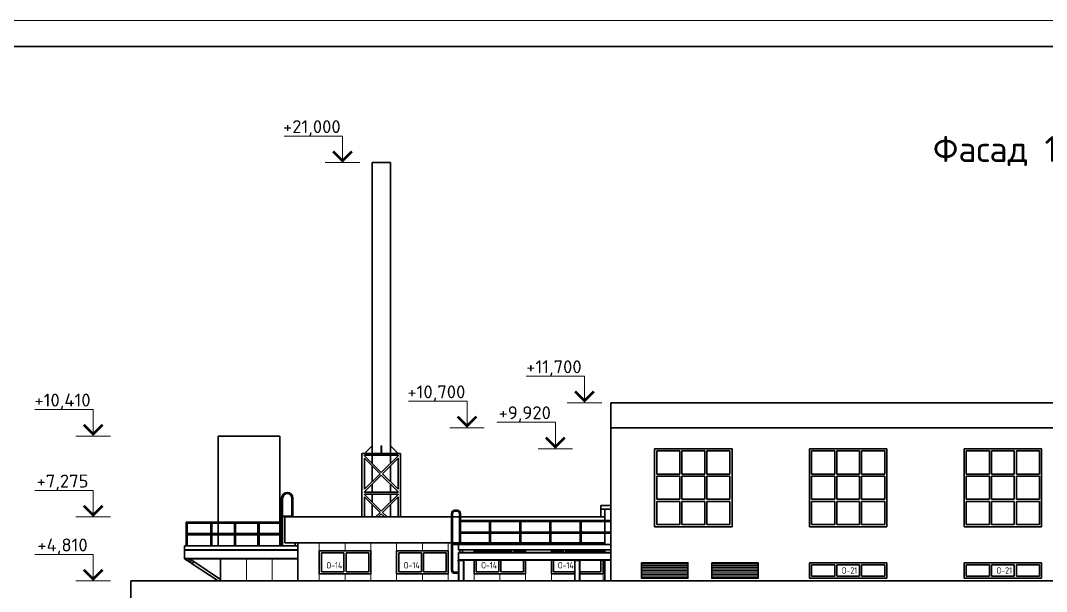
# Model space of a CAD drawing. Extents: x -965262 to 1142518, y -357520 to 71675.
# Drawn here: x -203352 to -183468, y -209144 to -198088 of the extents above; entities that cross this region are included whole.
import ezdxf

# ---------------------------------------------------------------- set-up
doc = ezdxf.new("R2010")
doc.units = 0
doc.header["$LTSCALE"] = 10
doc.layers.get('0').update_dxf_attribs({"linetype": 'CONTINUOUS', "lineweight": 30})
doc.styles.add('GOST 2.304', font='isocpeur.ttf', dxfattribs={"width": 0.75, "height": 250})
doc.styles.get("Standard").update_dxf_attribs({"font": 'isocpeur.ttf', "height": 300})

# ---------------------------------------------------------------- blocks, each defined once
blk = doc.blocks.new('Фасад 1-12')
at = {"color": 1, "lineweight": 15, "ltscale": 0.3}
for p, q in [((-185775.5, 149649.1, 9.2), (-183510.7, 149649.1, 9.2)), ((-176391.4, 140348.8, -353.6), (-174126.6, 140348.8, -353.6)), ((-180947.8, 139378.8, -353.6), (-178683, 139378.8, -353.6)), ((-195438.6, 139058.5, 9.2), (-193173.8, 139058.5, 9.2)), ((-177523.6, 138568.5, -353.6), (-175258.8, 138568.5, -353.6)), ((-195438.6, 135923.5, -353.6), (-193173.8, 135923.5, -353.6)), ((-195438.6, 133448.5, 9.2), (-193173.8, 133448.5, 9.2))]:
    blk.add_line(p, q, dxfattribs=at)
at = {"color": 1, "lineweight": 15}
for p, q in [((-183510.7, 148623, 9.2), (-183510.7, 149649.1, 9.2)), ((-184181.8, 148623, -716.4), (-182839.7, 148623, 734.9)), ((-174126.6, 139322.7, -353.6), (-174126.6, 140348.8, -353.6)), ((-178683, 138352.7, -353.6), (-178683, 139378.8, -353.6)), ((-174797.6, 139322.7, -1079.2), (-173455.6, 139322.7, 372.1)), ((-193173.8, 138032.4, 9.2), (-193173.8, 139058.5, 9.2)), ((-175258.8, 137542.4, -353.6), (-175258.8, 138568.5, -353.6)), ((-192502.8, 138032.4, -716.4), (-193844.8, 138032.4, 734.9)), ((-179354, 138352.7, -1079.2), (-178011.9, 138352.7, 372.1)), ((-175929.8, 137542.4, -1079.2), (-174587.8, 137542.4, 372.1)), ((-193173.8, 134897.4, -353.6), (-193173.8, 135923.5, -353.6)), ((-193844.8, 134897.4, -1079.2), (-192502.8, 134897.4, 372.1)), ((-193173.8, 132422.4, 9.2), (-193173.8, 133448.5, 9.2)), ((-193844.8, 132422.4, -716.4), (-192502.8, 132422.4, 734.9))]:
    blk.add_line(p, q, dxfattribs=at)
at = {"color": 0, "ltscale": 2}
for p, q in [((-182364.4, 148622.4, 9.2), (-182364.4, 137357.4, 9.2)), ((-181644.4, 148622.4, 9.2), (-181644.4, 137357.4, 9.2))]:
    blk.add_line(p, q, dxfattribs=at)
at = {"color": 0}
blk.add_line((-182364.4, 148622.4, 9.2), (-181644.4, 148622.4, 9.2), dxfattribs=at)
at = {"ltscale": 2}
for p, q in [((-173109.4, 139322.4, 9.2), (-136529.4, 139322.4, 9.2)), ((-173109.4, 139322.4, 9.2), (-173109.4, 132422.4, 9.2)), ((-173109.4, 138352.4, 9.2), (-137009.4, 138352.4, 9.2)), ((-182364.4, 137287.4, 9.2), (-182364.4, 136982.4, 9.2)), ((-181644.4, 137287.4, 9.2), (-181644.4, 136982.4, 9.2)), ((-182364.4, 136882.4, 9.2), (-182364.4, 136262.4, 9.2)), ((-181644.4, 136882.4, 9.2), (-181644.4, 136262.4, 9.2)), ((-182364.4, 136162.4, 9.2), (-182364.4, 135857.4, 9.2)), ((-181644.4, 136162.4, 9.2), (-181644.4, 135857.4, 9.2)), ((-182364.4, 135787.4, 9.2), (-182364.4, 135482.4, 9.2)), ((-181644.4, 135787.4, 9.2), (-181644.4, 135482.4, 9.2)), ((-182364.4, 135382.4, 9.2), (-182364.4, 134897.4, 9.2)), ((-181644.4, 135382.4, 9.2), (-181644.4, 134897.4, 9.2)), ((-191719.4, 131452.4, 9.2), (-191719.4, 132422.4, 9.2)), ((-136599.4, 132422.4, 9.2), (-191719.4, 132422.4, 9.2))]:
    blk.add_line(p, q, dxfattribs=at)
at = {"ltscale": 100}
for p, q in [((-188332.3, 138032.4, 9.2), (-188332.3, 134702.4, 9.2)), ((-185932.3, 138032.4, 9.2), (-185932.3, 134702.4, 9.2)), ((-182754.4, 137357.4, 9.2), (-182754.4, 134897.4, 9.2)), ((-182654.4, 137287.4, 9.2), (-182654.4, 137272.4, 9.2)), ((-182654.4, 137272.4, 9.2), (-182004.4, 136622.4, 9.2)), ((-181354.4, 137272.4, 9.2), (-182004.4, 136622.4, 9.2)), ((-181354.4, 137287.4, 9.2), (-181354.4, 137272.4, 9.2)), ((-181254.4, 137357.4, 9.2), (-181254.4, 134897.4, 9.2)), ((-182654.4, 137172.4, 9.2), (-182654.4, 135972.4, 9.2)), ((-182654.4, 137172.4, 9.2), (-182054.4, 136572.4, 9.2)), ((-181354.4, 137172.4, 9.2), (-181954.4, 136572.4, 9.2)), ((-181354.4, 137172.4, 9.2), (-181354.4, 135972.4, 9.2)), ((-182054.4, 136572.4, 9.2), (-182654.4, 135972.4, 9.2)), ((-182004.4, 136522.4, 9.2), (-182654.4, 135872.4, 9.2)), ((-182004.4, 136522.4, 9.2), (-181354.4, 135872.4, 9.2)), ((-181954.4, 136572.4, 9.2), (-181354.4, 135972.4, 9.2)), ((-182654.4, 135872.4, 9.2), (-182654.4, 135857.4, 9.2)), ((-182654.4, 135787.4, 9.2), (-182654.4, 135772.4, 9.2)), ((-182654.4, 135772.4, 9.2), (-182004.4, 135122.4, 9.2)), ((-182654.4, 135672.4, 9.2), (-182654.4, 134897.4, 9.2)), ((-182654.4, 135672.4, 9.2), (-182054.4, 135072.4, 9.2)), ((-181354.4, 135772.4, 9.2), (-182004.4, 135122.4, 9.2)), ((-181354.4, 135672.4, 9.2), (-181954.4, 135072.4, 9.2)), ((-181354.4, 135872.4, 9.2), (-181354.4, 135857.4, 9.2)), ((-181354.4, 135787.4, 9.2), (-181354.4, 135772.4, 9.2)), ((-181354.4, 135672.4, 9.2), (-181354.4, 134897.4, 9.2)), ((-173494.4, 135337.4, 9.2), (-173494.4, 134897.4, 9.2)), ((-185829.2, 134927.4, 9.2), (-185469.2, 134927.4, 9.2)), ((-185829.2, 134922.4, 9.2), (-185469.2, 134922.4, 9.2)), ((-185744.2, 134897.4, 9.2), (-185744.4, 133897.4, 9.2)), ((-182054.4, 135072.4, 9.2), (-182229.4, 134897.4, 9.2)), ((-182004.4, 135022.4, 9.2), (-182129.4, 134897.4, 9.2)), ((-182004.4, 135022.4, 9.2), (-181879.4, 134897.4, 9.2)), ((-181954.4, 135072.4, 9.2), (-181779.4, 134897.4, 9.2)), ((-173344.4, 135197.4, 9.2), (-173344.4, 134757.4, 9.2)), ((-188332.3, 134662.4, 9.2), (-188332.3, 134252.4, 9.2)), ((-185932.3, 134662.4, 9.2), (-185932.3, 134252.4, 9.2)), ((-173344.4, 134717.4, 9.2), (-173344.4, 134307.4, 9.2)), ((-188332.3, 134212.4, 9.2), (-188332.3, 133782.4, 9.2)), ((-185932.3, 134212.4, 9.2), (-185932.3, 133782.4, 9.2)), ((-173344.4, 134267.4, 9.2), (-173344.4, 133837.4, 9.2)), ((-185344.4, 133897.4, 9.2), (-185344.3, 133782.4, 9.2)), ((-185234.4, 133897.4, 9.2), (-185234.2, 132422.4, 9.2)), ((-173344.4, 133622.4, 9.2), (-173344.4, 133522.4, 9.2)), ((-173344.4, 133228.4, 9.2), (-173344.4, 132422.4, 9.2))]:
    blk.add_line(p, q, dxfattribs=at)
for p, q in [((-185932.3, 138032.4, 9.2), (-188332.3, 138032.4, 9.2)), ((-182654.4, 137357.4, 9.2), (-182364.4, 137647.4, 9.2)), ((-181994.4, 137647.4, 9.2), (-182014.4, 137647.4, 9.2)), ((-182014.4, 137647.4, 9.2), (-182014.4, 137357.4, 9.2)), ((-181994.4, 137647.4, 9.2), (-181994.4, 137357.4, 9.2)), ((-181354.4, 137357.4, 9.2), (-181644.4, 137647.4, 9.2)), ((-168409.4, 137542.4, 9.2), (-171409.4, 137542.4, 9.2)), ((-171409.4, 137542.4, 9.2), (-171409.4, 134522.4, 9.2)), ((-171329.4, 137462.4, 9.2), (-171329.4, 136562.4, 9.2)), ((-170429.4, 137462.4, 9.2), (-171329.4, 137462.4, 9.2)), ((-170429.4, 137462.4, 9.2), (-170429.4, 136562.4, 9.2)), ((-169469.4, 137462.4, 9.2), (-170349.4, 137462.4, 9.2)), ((-170349.4, 137462.4, 9.2), (-170349.4, 136562.4, 9.2)), ((-169469.4, 137462.4, 9.2), (-169469.4, 136562.4, 9.2)), ((-168489.4, 137462.4, 9.2), (-169389.4, 137462.4, 9.2)), ((-169389.4, 137462.4, 9.2), (-169389.4, 136562.4, 9.2)), ((-168489.4, 136562.4, 9.2), (-168489.4, 137462.4, 9.2)), ((-168409.4, 134522.4, 9.2), (-168409.4, 137542.4, 9.2)), ((-162409.4, 137542.4, 9.2), (-165409.4, 137542.4, 9.2)), ((-165409.4, 137542.4, 9.2), (-165409.4, 134522.4, 9.2)), ((-165329.4, 137462.4, 9.2), (-165329.4, 136562.4, 9.2)), ((-164429.4, 137462.4, 9.2), (-165329.4, 137462.4, 9.2)), ((-164429.4, 137462.4, 9.2), (-164429.4, 136562.4, 9.2)), ((-163469.4, 137462.4, 9.2), (-164349.4, 137462.4, 9.2)), ((-164349.4, 137462.4, 9.2), (-164349.4, 136562.4, 9.2)), ((-163469.4, 137462.4, 9.2), (-163469.4, 136562.4, 9.2)), ((-162489.4, 137462.4, 9.2), (-163389.4, 137462.4, 9.2)), ((-163389.4, 137462.4, 9.2), (-163389.4, 136562.4, 9.2)), ((-162489.4, 136562.4, 9.2), (-162489.4, 137462.4, 9.2)), ((-162409.4, 134522.4, 9.2), (-162409.4, 137542.4, 9.2)), ((-156409.4, 137542.4, 9.2), (-159409.4, 137542.4, 9.2)), ((-159409.4, 137542.4, 9.2), (-159409.4, 134522.4, 9.2)), ((-159329.4, 137462.4, 9.2), (-159329.4, 136562.4, 9.2)), ((-158429.4, 137462.4, 9.2), (-159329.4, 137462.4, 9.2)), ((-158429.4, 137462.4, 9.2), (-158429.4, 136562.4, 9.2)), ((-157469.4, 137462.4, 9.2), (-158349.4, 137462.4, 9.2)), ((-158349.4, 137462.4, 9.2), (-158349.4, 136562.4, 9.2)), ((-157469.4, 137462.4, 9.2), (-157469.4, 136562.4, 9.2)), ((-156489.4, 137462.4, 9.2), (-157389.4, 137462.4, 9.2)), ((-157389.4, 137462.4, 9.2), (-157389.4, 136562.4, 9.2)), ((-156489.4, 136562.4, 9.2), (-156489.4, 137462.4, 9.2)), ((-156409.4, 134522.4, 9.2), (-156409.4, 137542.4, 9.2)), ((-170429.4, 136562.4, 9.2), (-171329.4, 136562.4, 9.2)), ((-171329.4, 136482.4, 9.2), (-171329.4, 135582.4, 9.2)), ((-170429.4, 136482.4, 9.2), (-171329.4, 136482.4, 9.2)), ((-170429.4, 136482.4, 9.2), (-170429.4, 135582.4, 9.2)), ((-169469.4, 136562.4, 9.2), (-170349.4, 136562.4, 9.2)), ((-169469.4, 136482.4, 9.2), (-170349.4, 136482.4, 9.2)), ((-170349.4, 136482.4, 9.2), (-170349.4, 135582.4, 9.2)), ((-169469.4, 136482.4, 9.2), (-169469.4, 135582.4, 9.2)), ((-168489.4, 136562.4, 9.2), (-169389.4, 136562.4, 9.2)), ((-168489.4, 136482.4, 9.2), (-169389.4, 136482.4, 9.2)), ((-169389.4, 136482.4, 9.2), (-169389.4, 135582.4, 9.2)), ((-168489.4, 135582.4, 9.2), (-168489.4, 136482.4, 9.2)), ((-164429.4, 136562.4, 9.2), (-165329.4, 136562.4, 9.2)), ((-165329.4, 136482.4, 9.2), (-165329.4, 135582.4, 9.2)), ((-164429.4, 136482.4, 9.2), (-165329.4, 136482.4, 9.2)), ((-164429.4, 136482.4, 9.2), (-164429.4, 135582.4, 9.2)), ((-163469.4, 136562.4, 9.2), (-164349.4, 136562.4, 9.2)), ((-163469.4, 136482.4, 9.2), (-164349.4, 136482.4, 9.2)), ((-164349.4, 136482.4, 9.2), (-164349.4, 135582.4, 9.2)), ((-163469.4, 136482.4, 9.2), (-163469.4, 135582.4, 9.2)), ((-162489.4, 136562.4, 9.2), (-163389.4, 136562.4, 9.2)), ((-162489.4, 136482.4, 9.2), (-163389.4, 136482.4, 9.2)), ((-163389.4, 136482.4, 9.2), (-163389.4, 135582.4, 9.2)), ((-162489.4, 135582.4, 9.2), (-162489.4, 136482.4, 9.2)), ((-158429.4, 136562.4, 9.2), (-159329.4, 136562.4, 9.2)), ((-159329.4, 136482.4, 9.2), (-159329.4, 135582.4, 9.2)), ((-158429.4, 136482.4, 9.2), (-159329.4, 136482.4, 9.2)), ((-158429.4, 136482.4, 9.2), (-158429.4, 135582.4, 9.2)), ((-157469.4, 136562.4, 9.2), (-158349.4, 136562.4, 9.2)), ((-157469.4, 136482.4, 9.2), (-158349.4, 136482.4, 9.2)), ((-158349.4, 136482.4, 9.2), (-158349.4, 135582.4, 9.2)), ((-157469.4, 136482.4, 9.2), (-157469.4, 135582.4, 9.2)), ((-156489.4, 136562.4, 9.2), (-157389.4, 136562.4, 9.2)), ((-156489.4, 136482.4, 9.2), (-157389.4, 136482.4, 9.2)), ((-157389.4, 136482.4, 9.2), (-157389.4, 135582.4, 9.2)), ((-156489.4, 135582.4, 9.2), (-156489.4, 136482.4, 9.2)), ((-173109.4, 135337.4, 9.2), (-173494.4, 135337.4, 9.2)), ((-170429.4, 135582.4, 9.2), (-171329.4, 135582.4, 9.2)), ((-171329.4, 135502.4, 9.2), (-171329.4, 134602.4, 9.2)), ((-170429.4, 135502.4, 9.2), (-171329.4, 135502.4, 9.2)), ((-170429.4, 135502.4, 9.2), (-170429.4, 134602.4, 9.2)), ((-169469.4, 135582.4, 9.2), (-170349.4, 135582.4, 9.2)), ((-169469.4, 135502.4, 9.2), (-170349.4, 135502.4, 9.2)), ((-170349.4, 135502.4, 9.2), (-170349.4, 134602.4, 9.2)), ((-169469.4, 135502.4, 9.2), (-169469.4, 134602.4, 9.2)), ((-168489.4, 135582.4, 9.2), (-169389.4, 135582.4, 9.2)), ((-168489.4, 135502.4, 9.2), (-169389.4, 135502.4, 9.2)), ((-169389.4, 135502.4, 9.2), (-169389.4, 134602.4, 9.2)), ((-168489.4, 134602.4, 9.2), (-168489.4, 135502.4, 9.2)), ((-164429.4, 135582.4, 9.2), (-165329.4, 135582.4, 9.2)), ((-165329.4, 135502.4, 9.2), (-165329.4, 134602.4, 9.2)), ((-164429.4, 135502.4, 9.2), (-165329.4, 135502.4, 9.2)), ((-164429.4, 135502.4, 9.2), (-164429.4, 134602.4, 9.2)), ((-163469.4, 135582.4, 9.2), (-164349.4, 135582.4, 9.2)), ((-163469.4, 135502.4, 9.2), (-164349.4, 135502.4, 9.2)), ((-164349.4, 135502.4, 9.2), (-164349.4, 134602.4, 9.2)), ((-163469.4, 135502.4, 9.2), (-163469.4, 134602.4, 9.2)), ((-162489.4, 135582.4, 9.2), (-163389.4, 135582.4, 9.2)), ((-162489.4, 135502.4, 9.2), (-163389.4, 135502.4, 9.2)), ((-163389.4, 135502.4, 9.2), (-163389.4, 134602.4, 9.2)), ((-162489.4, 134602.4, 9.2), (-162489.4, 135502.4, 9.2)), ((-158429.4, 135582.4, 9.2), (-159329.4, 135582.4, 9.2)), ((-159329.4, 135502.4, 9.2), (-159329.4, 134602.4, 9.2)), ((-158429.4, 135502.4, 9.2), (-159329.4, 135502.4, 9.2)), ((-158429.4, 135502.4, 9.2), (-158429.4, 134602.4, 9.2)), ((-157469.4, 135582.4, 9.2), (-158349.4, 135582.4, 9.2)), ((-157469.4, 135502.4, 9.2), (-158349.4, 135502.4, 9.2)), ((-158349.4, 135502.4, 9.2), (-158349.4, 134602.4, 9.2)), ((-157469.4, 135502.4, 9.2), (-157469.4, 134602.4, 9.2)), ((-156489.4, 135582.4, 9.2), (-157389.4, 135582.4, 9.2)), ((-156489.4, 135502.4, 9.2), (-157389.4, 135502.4, 9.2)), ((-157389.4, 135502.4, 9.2), (-157389.4, 134602.4, 9.2)), ((-156489.4, 134602.4, 9.2), (-156489.4, 135502.4, 9.2)), ((-179279.5, 134897.4, 9.2), (-185744.2, 134897.4, 9.2)), ((-178979.5, 134897.4, 9.2), (-179239.5, 134897.4, 9.2)), ((-173344.4, 134897.4, 9.2), (-178939.5, 134897.4, 9.2)), ((-173109.4, 135197.4, 9.2), (-173494.4, 135197.4, 9.2)), ((-189549.4, 134702.4, 9.2), (-185849.2, 134702.4, 9.2)), ((-188614.4, 134662.4, 9.2), (-189549.3, 134662.4, 9.2)), ((-187699.4, 134662.4, 9.2), (-188574.4, 134662.4, 9.2)), ((-186784.4, 134662.4, 9.2), (-187659.4, 134662.4, 9.2)), ((-185849.2, 134662.4, 9.2), (-186744.4, 134662.4, 9.2)), ((-171409.4, 134522.4, 9.2), (-168409.4, 134522.4, 9.2)), ((-171329.4, 134602.4, 9.2), (-170429.4, 134602.4, 9.2)), ((-170349.4, 134602.4, 9.2), (-169469.4, 134602.4, 9.2)), ((-169389.4, 134602.4, 9.2), (-168489.4, 134602.4, 9.2)), ((-165409.4, 134522.4, 9.2), (-162409.4, 134522.4, 9.2)), ((-165329.4, 134602.4, 9.2), (-164429.4, 134602.4, 9.2)), ((-164349.4, 134602.4, 9.2), (-163469.4, 134602.4, 9.2)), ((-163389.4, 134602.4, 9.2), (-162489.4, 134602.4, 9.2)), ((-159409.4, 134522.4, 9.2), (-156409.4, 134522.4, 9.2)), ((-159329.4, 134602.4, 9.2), (-158429.4, 134602.4, 9.2)), ((-158349.4, 134602.4, 9.2), (-157469.4, 134602.4, 9.2)), ((-157389.4, 134602.4, 9.2), (-156489.4, 134602.4, 9.2)), ((-188614.4, 134252.4, 9.2), (-189529.4, 134252.4, 9.2)), ((-189529.4, 134212.4, 9.2), (-188614.4, 134212.4, 9.2)), ((-187699.4, 134252.4, 9.2), (-188574.4, 134252.4, 9.2)), ((-188574.4, 134212.4, 9.2), (-187699.4, 134212.4, 9.2)), ((-186784.4, 134252.4, 9.2), (-187659.4, 134252.4, 9.2)), ((-187659.4, 134212.4, 9.2), (-186784.4, 134212.4, 9.2)), ((-185869.2, 134252.4, 9.2), (-186744.4, 134252.4, 9.2)), ((-186744.4, 134212.4, 9.2), (-185869.2, 134212.4, 9.2)), ((-189636.9, 133782.4, 9.2), (-185234.3, 133782.4, 9.2)), ((-189636.9, 133782.4, 9.2), (-189636.9, 133622.4, 9.2)), ((-189636.9, 133622.4, 9.2), (-185234.3, 133622.4, 9.2)), ((-189636.9, 133282.4, 9.2), (-189636.9, 133622.4, 9.2)), ((-179279.5, 133897.4, 9.2), (-185744.2, 133897.4, 9.2)), ((-178979.5, 133897.4, 9.2), (-179239.5, 133897.4, 9.2)), ((-177809.5, 133897.4, 9.2), (-178939.5, 133897.4, 9.2)), ((-176639.5, 133897.4, 9.2), (-177769.5, 133897.4, 9.2)), ((-175469.5, 133897.4, 9.2), (-176599.5, 133897.4, 9.2)), ((-174299.5, 133897.4, 9.2), (-175429.5, 133897.4, 9.2)), ((-173344.4, 133897.4, 9.2), (-174259.5, 133897.4, 9.2)), ((-189636.9, 133608.4, 9.2), (-186412.9, 133608.4, 9.2)), ((-189636.9, 133296.4, 9.2), (-185234.3, 133296.4, 9.2)), ((-189636.9, 133282.4, 9.2), (-185234.3, 133282.4, 9.2)), ((-189633.5, 133282.4, 9.2), (-189429.2, 133146.2, 9.2)), ((-189484.7, 133189.2, 9.2), (-189429.2, 133272.4, 9.2)), ((-189429.2, 133272.4, 9.2), (-189358.5, 133225.2, 9.2)), ((-189414, 133142, 9.2), (-189358.5, 133225.2, 9.2)), ((-189413.9, 133142, 9.2), (-189358.5, 133225.2, 9.2)), ((-189371, 133233.5, 9.2), (-189368.2, 133237.7, 9.2)), ((-189368.2, 133237.7, 9.2), (-189368.2, 133282.4, 9.2)), ((-189358.5, 133225.2, 9.2), (-189359.7, 133223.3, 9.2)), ((-189358.5, 133225.2, 9.2), (-189275.3, 133169.8, 9.2)), ((-189275.3, 133169.8, 9.2), (-189358.5, 133225.2, 9.2)), ((-188234.4, 132422.4, 9.2), (-188234.4, 133282.4, 9.2)), ((-186405.9, 133608.4, 9.2), (-185234.3, 133608.4, 9.2)), ((-184409.4, 133592.4, 9.2), (-182409.4, 133592.4, 9.2)), ((-184409.4, 133592.4, 9.2), (-184409.4, 132692.4, 9.2)), ((-184326.9, 132774.1, 9.2), (-184326.9, 133509.1, 9.2)), ((-183450.9, 133509.1, 9.2), (-184326.9, 133509.1, 9.2)), ((-183450.9, 133509.1, 9.2), (-183450.9, 132774.1, 9.2)), ((-182491.9, 133509.1, 9.2), (-183367.9, 133509.1, 9.2)), ((-183367.9, 133509.1, 9.2), (-183367.9, 132774.1, 9.2)), ((-182491.9, 132774.1, 9.2), (-182491.9, 133509.1, 9.2)), ((-182409.4, 133592.4, 9.2), (-182409.4, 132692.4, 9.2)), ((-181409.4, 133592.4, 9.2), (-179409.4, 133592.4, 9.2)), ((-181409.4, 133592.4, 9.2), (-181409.4, 132692.4, 9.2)), ((-181326.9, 132774.1, 9.2), (-181326.9, 133509.1, 9.2)), ((-180450.9, 133509.1, 9.2), (-181326.9, 133509.1, 9.2)), ((-180450.9, 133509.1, 9.2), (-180450.9, 132774.1, 9.2)), ((-179491.9, 133509.1, 9.2), (-180367.9, 133509.1, 9.2)), ((-180367.9, 133509.1, 9.2), (-180367.9, 132774.1, 9.2)), ((-179491.9, 132774.1, 9.2), (-179491.9, 133509.1, 9.2)), ((-179409.4, 133592.4, 9.2), (-179409.4, 132692.4, 9.2)), ((-178409.4, 133592.4, 9.2), (-176959.5, 133592.4, 9.2)), ((-178409.4, 133592.4, 9.2), (-178409.4, 133522.4, 9.2)), ((-178409.4, 133228.4, 9.2), (-178409.4, 132692.4, 9.2)), ((-178326.9, 132774.1, 9.2), (-178326.9, 133228.4, 9.2)), ((-177450.9, 133228.4, 9.2), (-177450.9, 132774.1, 9.2)), ((-177367.9, 133228.4, 9.2), (-177367.9, 132774.1, 9.2)), ((-176859.5, 133592.4, 9.2), (-176409.4, 133592.4, 9.2)), ((-176491.9, 132774.1, 9.2), (-176491.9, 133228.4, 9.2)), ((-176409.4, 133592.4, 9.2), (-176409.4, 133522.4, 9.2)), ((-176409.4, 133228.4, 9.2), (-176409.4, 132692.4, 9.2)), ((-175409.4, 133592.4, 9.2), (-174959.5, 133592.4, 9.2)), ((-175409.4, 133592.4, 9.2), (-175409.4, 133522.4, 9.2)), ((-175409.4, 133228.4, 9.2), (-175409.4, 132692.4, 9.2)), ((-175326.9, 132774.1, 9.2), (-175326.9, 133228.4, 9.2)), ((-174859.5, 133592.4, 9.2), (-173409.4, 133592.4, 9.2)), ((-173491.9, 132774.1, 9.2), (-173491.9, 133228.4, 9.2)), ((-173409.4, 133592.4, 9.2), (-173409.4, 133522.4, 9.2)), ((-173409.4, 133228.4, 9.2), (-173409.4, 132692.4, 9.2)), ((-189484.7, 133189.2, 9.2), (-189414, 133142, 9.2)), ((-189429.2, 133146.2, 9.2), (-189426.4, 133150.3, 9.2)), ((-189412.7, 133143.9, 9.2), (-189413.9, 133142, 9.2)), ((-189413.9, 133142, 9.2), (-189330.8, 133086.5, 9.2)), ((-189330.8, 133086.5, 9.2), (-189413.9, 133142, 9.2)), ((-189330.8, 133086.5, 9.2), (-189275.3, 133169.8, 9.2)), ((-189330.8, 133086.6, 9.2), (-189275.3, 133169.8, 9.2)), ((-189329.5, 133088.5, 9.2), (-189330.8, 133086.5, 9.2)), ((-188334.5, 132422.4, 9.2), (-189330.8, 133086.6, 9.2)), ((-189275.3, 133169.8, 9.2), (-189276.6, 133167.8, 9.2)), ((-188234.4, 132475.8, 9.2), (-189275.3, 133169.8, 9.2)), ((-165409.4, 133122.4, 9.2), (-165409.4, 132922.4, 9.2)), ((-165409.4, 133122.4, 9.2), (-162409.4, 133122.4, 9.2)), ((-165329.4, 133039.9, 9.2), (-165329.4, 132922.4, 9.2)), ((-165329.4, 133039.9, 9.2), (-164429.4, 133039.9, 9.2)), ((-164429.4, 133039.9, 9.2), (-164429.4, 132922.4, 9.2)), ((-164349.4, 133039.9, 9.2), (-164349.4, 132922.4, 9.2)), ((-164349.4, 133039.9, 9.2), (-163469.4, 133039.9, 9.2)), ((-163469.4, 133039.9, 9.2), (-163469.4, 132922.4, 9.2)), ((-163389.4, 133039.9, 9.2), (-163389.4, 132922.4, 9.2)), ((-163389.4, 133039.9, 9.2), (-162489.4, 133039.9, 9.2)), ((-162489.4, 133039.9, 9.2), (-162489.4, 132922.4, 9.2)), ((-162409.4, 133122.4, 9.2), (-162409.4, 132922.4, 9.2)), ((-159409.4, 133122.4, 9.2), (-159409.4, 132922.4, 9.2)), ((-159409.4, 133122.4, 9.2), (-156409.4, 133122.4, 9.2)), ((-159329.4, 133039.9, 9.2), (-159329.4, 132922.4, 9.2)), ((-159329.4, 133039.9, 9.2), (-158429.4, 133039.9, 9.2)), ((-158429.4, 133039.9, 9.2), (-158429.4, 132922.4, 9.2)), ((-158349.4, 133039.9, 9.2), (-158349.4, 132922.4, 9.2)), ((-158349.4, 133039.9, 9.2), (-157469.4, 133039.9, 9.2)), ((-157469.4, 133039.9, 9.2), (-157469.4, 132922.4, 9.2)), ((-157389.4, 133039.9, 9.2), (-157389.4, 132922.4, 9.2)), ((-157389.4, 133039.9, 9.2), (-156489.4, 133039.9, 9.2)), ((-156489.4, 133039.9, 9.2), (-156489.4, 132922.4, 9.2)), ((-156409.4, 133122.4, 9.2), (-156409.4, 132922.4, 9.2)), ((-184409.4, 132692.4, 9.2), (-182409.4, 132692.4, 9.2)), ((-183450.9, 132774.1, 9.2), (-184326.9, 132774.1, 9.2)), ((-182491.9, 132774.1, 9.2), (-183367.9, 132774.1, 9.2)), ((-181409.4, 132692.4, 9.2), (-179409.4, 132692.4, 9.2)), ((-180450.9, 132774.1, 9.2), (-181326.9, 132774.1, 9.2)), ((-179491.9, 132774.1, 9.2), (-180367.9, 132774.1, 9.2)), ((-178409.4, 132692.4, 9.2), (-176409.4, 132692.4, 9.2)), ((-177450.9, 132774.1, 9.2), (-178326.9, 132774.1, 9.2)), ((-176491.9, 132774.1, 9.2), (-177367.9, 132774.1, 9.2)), ((-175409.4, 132692.4, 9.2), (-174509.4, 132692.4, 9.2)), ((-174509.5, 132774.1, 9.2), (-175326.9, 132774.1, 9.2)), ((-173491.9, 132774.1, 9.2), (-174309.5, 132774.1, 9.2)), ((-174309.4, 132692.4, 9.2), (-173409.4, 132692.4, 9.2))]:
    blk.add_line(p, q)
at = {"ltscale": 0.3}
for p, q in [((-181254.4, 137357.4, 9.2), (-182754.4, 137357.4, 9.2)), ((-181354.4, 137287.4, 9.2), (-182654.4, 137287.4, 9.2)), ((-181354.4, 135857.4, 9.2), (-182654.4, 135857.4, 9.2)), ((-181354.4, 135787.4, 9.2), (-182654.4, 135787.4, 9.2))]:
    blk.add_line(p, q, dxfattribs=at)
at = {"ltscale": 15}
for p, q in [((-185869.2, 134702.4, 9.2), (-185869.2, 135627.4, 9.2)), ((-185829.2, 135627.4, 9.2), (-185829.2, 133782.4, 9.2)), ((-185469.2, 134897.4, 9.2), (-185469.2, 135627.4, 9.2)), ((-185429.2, 135627.4, 9.2), (-185429.2, 134897.4, 9.2)), ((-189569.4, 134682.4, 9.2), (-189569.4, 133782.4, 9.2)), ((-189529.4, 134662.4, 9.2), (-189529.4, 134252.4, 9.2)), ((-188614.4, 134662.4, 9.2), (-188594.4, 134682.4, 9.2)), ((-188614.4, 134662.4, 9.2), (-188614.4, 134252.4, 9.2)), ((-188574.4, 134662.4, 9.2), (-188594.4, 134682.4, 9.2)), ((-188574.4, 134662.4, 9.2), (-188574.4, 134252.4, 9.2)), ((-187699.4, 134662.4, 9.2), (-187679.4, 134682.4, 9.2)), ((-187699.4, 134662.4, 9.2), (-187699.4, 134252.4, 9.2)), ((-187659.4, 134662.4, 9.2), (-187679.4, 134682.4, 9.2)), ((-187659.4, 134662.4, 9.2), (-187659.4, 134252.4, 9.2)), ((-186784.4, 134662.4, 9.2), (-186764.4, 134682.4, 9.2)), ((-186784.4, 134662.4, 9.2), (-186784.4, 134252.4, 9.2)), ((-186744.4, 134662.4, 9.2), (-186764.4, 134682.4, 9.2)), ((-186744.4, 134662.4, 9.2), (-186744.4, 134252.4, 9.2)), ((-185869.2, 134662.4, 9.2), (-185869.2, 134252.4, 9.2)), ((-189529.4, 134252.4, 9.2), (-189549.4, 134232.4, 9.2)), ((-189529.4, 134212.4, 9.2), (-189549.4, 134232.4, 9.2)), ((-189529.4, 134212.4, 9.2), (-189529.4, 133782.4, 9.2)), ((-188614.4, 134252.4, 9.2), (-188594.4, 134232.4, 9.2)), ((-188614.4, 134212.4, 9.2), (-188594.4, 134232.4, 9.2)), ((-188614.4, 134212.4, 9.2), (-188614.4, 133782.4, 9.2)), ((-188574.4, 134252.4, 9.2), (-188594.4, 134232.4, 9.2)), ((-188574.4, 134212.4, 9.2), (-188594.4, 134232.4, 9.2)), ((-188574.4, 134212.4, 9.2), (-188574.4, 133782.4, 9.2)), ((-187699.4, 134252.4, 9.2), (-187679.4, 134232.4, 9.2)), ((-187699.4, 134212.4, 9.2), (-187679.4, 134232.4, 9.2)), ((-187699.4, 134212.4, 9.2), (-187699.4, 133782.4, 9.2)), ((-187659.4, 134252.4, 9.2), (-187679.4, 134232.4, 9.2)), ((-187659.4, 134212.4, 9.2), (-187679.4, 134232.4, 9.2)), ((-187659.4, 134212.4, 9.2), (-187659.4, 133782.4, 9.2)), ((-186784.4, 134252.4, 9.2), (-186764.4, 134232.4, 9.2)), ((-186784.4, 134212.4, 9.2), (-186764.4, 134232.4, 9.2)), ((-186784.4, 134212.4, 9.2), (-186784.4, 133782.4, 9.2)), ((-186744.4, 134252.4, 9.2), (-186764.4, 134232.4, 9.2)), ((-186744.4, 134212.4, 9.2), (-186764.4, 134232.4, 9.2)), ((-186744.4, 134212.4, 9.2), (-186744.4, 133782.4, 9.2)), ((-185869.2, 134252.4, 9.2), (-185849.2, 134232.4, 9.2)), ((-185869.2, 134212.4, 9.2), (-185849.2, 134232.4, 9.2)), ((-185869.2, 134212.4, 9.2), (-185869.2, 133782.4, 9.2))]:
    blk.add_line(p, q, dxfattribs=at)
at = {"extrusion": (0, 1, 0)}
for p, q in [((-179279.5, 135037.4, 9.2), (-179259.5, 135037.4, 9.2)), ((-179279.5, 132837.4, 9.2), (-179279.5, 135037.4, 9.2)), ((-179259.5, 135037.4, 9.2), (-179239.5, 135037.4, 9.2)), ((-179239.5, 132837.4, 9.2), (-179239.5, 135037.4, 9.2)), ((-179159.5, 135137.4, 9.2), (-179159.5, 135157.4, 9.2)), ((-179059.5, 135157.4, 9.2), (-179159.5, 135157.4, 9.2)), ((-179159.5, 135117.4, 9.2), (-179159.5, 135137.4, 9.2)), ((-179059.5, 135117.4, 9.2), (-179159.5, 135117.4, 9.2)), ((-179059.5, 135117.4, 9.2), (-179059.5, 135157.4, 9.2)), ((-178979.5, 135037.4, 9.2), (-178959.5, 135037.4, 9.2)), ((-178979.5, 133847.4, 9.2), (-178979.5, 135037.4, 9.2)), ((-178959.5, 135037.4, 9.2), (-178939.5, 135037.4, 9.2)), ((-178939.5, 134757.4, 9.2), (-178939.5, 135037.4, 9.2)), ((-173109.4, 134757.4, 9.2), (-178959.5, 134757.4, 9.2)), ((-177809.5, 134717.4, 9.2), (-178959.5, 134717.4, 9.2)), ((-178939.5, 134307.4, 9.2), (-178939.5, 134717.4, 9.2)), ((-177809.5, 134717.4, 9.2), (-177789.5, 134737.4, 9.2)), ((-177809.5, 134307.4, 9.2), (-177809.5, 134717.4, 9.2)), ((-177789.5, 134737.4, 9.2), (-177769.5, 134717.4, 9.2)), ((-176639.5, 134717.4, 9.2), (-177769.5, 134717.4, 9.2)), ((-177769.5, 134307.4, 9.2), (-177769.5, 134717.4, 9.2)), ((-176639.5, 134717.4, 9.2), (-176619.5, 134737.4, 9.2)), ((-176639.5, 134307.4, 9.2), (-176639.5, 134717.4, 9.2)), ((-176619.5, 134737.4, 9.2), (-176599.5, 134717.4, 9.2)), ((-175469.5, 134717.4, 9.2), (-176599.5, 134717.4, 9.2)), ((-176599.5, 134307.4, 9.2), (-176599.5, 134717.4, 9.2)), ((-175469.5, 134717.4, 9.2), (-175449.5, 134737.4, 9.2)), ((-175469.5, 134307.4, 9.2), (-175469.5, 134717.4, 9.2)), ((-175449.5, 134737.4, 9.2), (-175429.5, 134717.4, 9.2)), ((-174299.5, 134717.4, 9.2), (-175429.5, 134717.4, 9.2)), ((-175429.5, 134307.4, 9.2), (-175429.5, 134717.4, 9.2)), ((-174299.5, 134717.4, 9.2), (-174279.5, 134737.4, 9.2)), ((-174299.5, 134307.4, 9.2), (-174299.5, 134717.4, 9.2)), ((-174279.5, 134737.4, 9.2), (-174259.5, 134717.4, 9.2)), ((-173109.4, 134717.4, 9.2), (-174259.5, 134717.4, 9.2)), ((-174259.5, 134307.4, 9.2), (-174259.5, 134717.4, 9.2)), ((-177809.5, 134307.4, 9.2), (-178959.5, 134307.4, 9.2)), ((-177809.5, 134267.4, 9.2), (-178959.5, 134267.4, 9.2)), ((-178939.5, 133847.4, 9.2), (-178939.5, 134267.4, 9.2)), ((-177789.5, 134287.4, 9.2), (-177809.5, 134307.4, 9.2)), ((-177809.5, 134267.4, 9.2), (-177789.5, 134287.4, 9.2)), ((-177809.5, 133847.4, 9.2), (-177809.5, 134267.4, 9.2)), ((-177769.5, 134307.4, 9.2), (-177789.5, 134287.4, 9.2)), ((-177789.5, 134287.4, 9.2), (-177769.5, 134267.4, 9.2)), ((-176639.5, 134307.4, 9.2), (-177769.5, 134307.4, 9.2)), ((-176639.5, 134267.4, 9.2), (-177769.5, 134267.4, 9.2)), ((-177769.5, 133847.4, 9.2), (-177769.5, 134267.4, 9.2)), ((-176619.5, 134287.4, 9.2), (-176639.5, 134307.4, 9.2)), ((-176639.5, 134267.4, 9.2), (-176619.5, 134287.4, 9.2)), ((-176639.5, 133847.4, 9.2), (-176639.5, 134267.4, 9.2)), ((-176599.5, 134307.4, 9.2), (-176619.5, 134287.4, 9.2)), ((-176619.5, 134287.4, 9.2), (-176599.5, 134267.4, 9.2)), ((-175469.5, 134307.4, 9.2), (-176599.5, 134307.4, 9.2)), ((-175469.5, 134267.4, 9.2), (-176599.5, 134267.4, 9.2)), ((-176599.5, 133847.4, 9.2), (-176599.5, 134267.4, 9.2)), ((-175449.5, 134287.4, 9.2), (-175469.5, 134307.4, 9.2)), ((-175469.5, 134267.4, 9.2), (-175449.5, 134287.4, 9.2)), ((-175469.5, 133847.4, 9.2), (-175469.5, 134267.4, 9.2)), ((-175429.5, 134307.4, 9.2), (-175449.5, 134287.4, 9.2)), ((-175449.5, 134287.4, 9.2), (-175429.5, 134267.4, 9.2)), ((-174299.5, 134307.4, 9.2), (-175429.5, 134307.4, 9.2)), ((-174299.5, 134267.4, 9.2), (-175429.5, 134267.4, 9.2)), ((-175429.5, 133847.4, 9.2), (-175429.5, 134267.4, 9.2)), ((-174279.5, 134287.4, 9.2), (-174299.5, 134307.4, 9.2)), ((-174299.5, 134267.4, 9.2), (-174279.5, 134287.4, 9.2)), ((-174299.5, 133847.4, 9.2), (-174299.5, 134267.4, 9.2)), ((-174259.5, 134307.4, 9.2), (-174279.5, 134287.4, 9.2)), ((-174279.5, 134287.4, 9.2), (-174259.5, 134267.4, 9.2)), ((-173109.4, 134307.4, 9.2), (-174259.5, 134307.4, 9.2)), ((-173109.4, 134267.4, 9.2), (-174259.5, 134267.4, 9.2)), ((-174259.5, 133847.4, 9.2), (-174259.5, 134267.4, 9.2)), ((-179009.5, 133837.4, 9.2), (-179239.5, 133837.4, 9.2)), ((-179239.5, 133834.9, 9.2), (-179009.5, 133834.9, 9.2)), ((-179009.5, 133847.4, 9.2), (-178980.5, 133847.4, 9.2)), ((-179009.5, 133837.4, 9.2), (-179009.5, 133847.4, 9.2)), ((-179009.5, 133834.9, 9.2), (-179009.5, 133837.4, 9.2)), ((-178980.5, 133837.4, 9.2), (-179009.5, 133837.4, 9.2)), ((-178938.6, 133847.4, 9.2), (-178980.5, 133847.4, 9.2)), ((-178980.5, 133837.4, 9.2), (-178938.6, 133837.4, 9.2)), ((-178938.6, 133847.4, 9.2), (-178909.5, 133847.4, 9.2)), ((-178909.5, 133837.4, 9.2), (-178938.6, 133837.4, 9.2)), ((-178909.5, 133837.4, 9.2), (-178909.5, 133847.4, 9.2)), ((-177839.5, 133847.4, 9.2), (-177739.5, 133847.4, 9.2)), ((-177839.5, 133837.4, 9.2), (-177839.5, 133847.4, 9.2)), ((-177739.5, 133837.4, 9.2), (-177839.5, 133837.4, 9.2)), ((-177739.5, 133837.4, 9.2), (-177739.5, 133847.4, 9.2)), ((-176669.5, 133847.4, 9.2), (-176569.5, 133847.4, 9.2)), ((-176669.5, 133837.4, 9.2), (-176669.5, 133847.4, 9.2)), ((-176569.5, 133837.4, 9.2), (-176669.5, 133837.4, 9.2)), ((-176569.5, 133837.4, 9.2), (-176569.5, 133847.4, 9.2)), ((-175499.5, 133847.4, 9.2), (-175399.5, 133847.4, 9.2)), ((-175499.5, 133837.4, 9.2), (-175499.5, 133847.4, 9.2)), ((-175399.5, 133837.4, 9.2), (-175499.5, 133837.4, 9.2)), ((-175399.5, 133837.4, 9.2), (-175399.5, 133847.4, 9.2)), ((-174329.5, 133847.4, 9.2), (-174229.5, 133847.4, 9.2)), ((-174329.5, 133837.4, 9.2), (-174329.5, 133847.4, 9.2)), ((-174229.5, 133837.4, 9.2), (-174329.5, 133837.4, 9.2)), ((-174229.5, 133837.4, 9.2), (-174229.5, 133847.4, 9.2)), ((-179034.5, 133228.4, 9.2), (-179034.5, 133213.4, 9.2)), ((-179009.5, 133228.4, 9.2), (-179034.5, 133228.4, 9.2)), ((-179009.5, 133522.4, 9.2), (-179009.5, 133228.4, 9.2)), ((-178809.5, 133522.4, 9.2), (-179009.5, 133522.4, 9.2)), ((-173109.4, 133522.4, 9.2), (-179009.5, 133522.4, 9.2)), ((-173109.4, 133510.4, 9.2), (-179009.5, 133510.4, 9.2)), ((-179009.5, 133240.4, 9.2), (-173109.4, 133240.4, 9.2)), ((-179009.5, 133228.4, 9.2), (-178809.5, 133228.4, 9.2)), ((-173109.4, 133228.4, 9.2), (-179009.5, 133228.4, 9.2)), ((-178905.5, 133510.4, 9.2), (-178809.5, 133510.4, 9.2)), ((-178809.5, 133240.4, 9.2), (-178905.5, 133240.4, 9.2)), ((-178784.5, 133228.4, 9.2), (-178809.5, 133228.4, 9.2)), ((-178784.5, 133228.4, 9.2), (-178784.5, 133213.4, 9.2)), ((-177007, 133219.4, 9.2), (-177007, 133228.4, 9.2)), ((-176812, 133228.4, 9.2), (-176812, 133219.4, 9.2)), ((-175007, 133219.4, 9.2), (-175007, 133228.4, 9.2)), ((-174812, 133228.4, 9.2), (-174812, 133219.4, 9.2)), ((-174528.5, 133213.4, 9.2), (-174528.5, 133228.4, 9.2)), ((-174528.5, 133228.4, 9.2), (-174278.5, 133228.4, 9.2)), ((-174278.5, 133228.4, 9.2), (-174278.5, 133213.4, 9.2)), ((-179239.5, 132837.4, 9.2), (-179279.5, 132837.4, 9.2)), ((-179034.5, 133213.4, 9.2), (-178784.5, 133213.4, 9.2)), ((-178997.5, 133213.4, 9.2), (-179009.5, 133213.4, 9.2)), ((-179009.5, 133213.4, 9.2), (-179009.5, 132422.4, 9.2)), ((-178997.5, 133213.4, 9.2), (-178997.5, 132422.4, 9.2)), ((-178821.5, 132422.4, 9.2), (-178821.5, 133213.4, 9.2)), ((-178809.5, 133213.4, 9.2), (-178821.5, 133213.4, 9.2)), ((-178809.5, 133213.4, 9.2), (-178809.5, 132422.4, 9.2)), ((-176812, 133219.4, 9.2), (-177007, 133219.4, 9.2)), ((-174812, 133219.4, 9.2), (-175007, 133219.4, 9.2)), ((-174278.5, 133213.4, 9.2), (-174528.5, 133213.4, 9.2)), ((-174509.5, 133213.4, 9.2), (-174509.5, 132422.4, 9.2)), ((-174497.5, 133213.4, 9.2), (-174509.5, 133213.4, 9.2)), ((-174497.5, 133213.4, 9.2), (-174497.5, 132422.4, 9.2)), ((-174321.5, 132422.4, 9.2), (-174321.5, 133213.4, 9.2)), ((-174309.5, 133213.4, 9.2), (-174321.5, 133213.4, 9.2)), ((-174309.5, 133213.4, 9.2), (-174309.5, 132422.4, 9.2)), ((-179159.5, 132717.4, 9.2), (-179159.5, 132757.4, 9.2)), ((-179009.5, 132757.4, 9.2), (-179159.5, 132757.4, 9.2)), ((-179009.5, 132717.4, 9.2), (-179159.5, 132717.4, 9.2))]:
    blk.add_line(p, q, dxfattribs=at)
at = {"lineweight": 15, "ltscale": 100}
for p, q in [((-184409.4, 133897.4, 9.2), (-184409.4, 132422.4, 9.2)), ((-183409.4, 133897.4, 9.2), (-183409.4, 133592.4, 9.2)), ((-182409.4, 133897.4, 9.2), (-182409.4, 132422.4, 9.2)), ((-181409.4, 133897.4, 9.2), (-181409.4, 132422.4, 9.2)), ((-180409.4, 133897.4, 9.2), (-180409.4, 133592.4, 9.2)), ((-179409.4, 133897.4, 9.2), (-179409.4, 132422.4, 9.2)), ((-178409.4, 133897.4, 9.2), (-178409.4, 133837.4, 9.2)), ((-178409.4, 133622.4, 9.2), (-178409.4, 133522.4, 9.2)), ((-177409.4, 133897.4, 9.2), (-177409.4, 133837.4, 9.2)), ((-177409.4, 133622.4, 9.2), (-177409.4, 133592.4, 9.2)), ((-176409.4, 133897.4, 9.2), (-176409.4, 133837.4, 9.2)), ((-176409.4, 133622.4, 9.2), (-176409.4, 133522.4, 9.2)), ((-175409.4, 133897.4, 9.2), (-175409.4, 133847.4, 9.2)), ((-175409.4, 133622.4, 9.2), (-175409.4, 133522.4, 9.2)), ((-174409.4, 133897.4, 9.2), (-174409.4, 133837.4, 9.2)), ((-174409.4, 133622.4, 9.2), (-174409.4, 133592.4, 9.2)), ((-173409.4, 133897.4, 9.2), (-173409.4, 133837.4, 9.2)), ((-173409.4, 133622.4, 9.2), (-173409.4, 133522.4, 9.2)), ((-178409.4, 133228.4, 9.2), (-178409.4, 132422.4, 9.2)), ((-176409.4, 133228.4, 9.2), (-176409.4, 132422.4, 9.2)), ((-175409.4, 133228.4, 9.2), (-175409.4, 132422.4, 9.2)), ((-173409.4, 133228.4, 9.2), (-173409.4, 132422.4, 9.2)), ((-183409.4, 132692.4, 9.2), (-183409.4, 132422.4, 9.2)), ((-180409.4, 132692.4, 9.2), (-180409.4, 132422.4, 9.2)), ((-177409.4, 132692.4, 9.2), (-177409.4, 132422.4, 9.2))]:
    blk.add_line(p, q, dxfattribs=at)
at = {"lineweight": 0}
for p, q in [((-184409.4, 133897.4, 9.2), (-184409.4, 133022.4, 9.2)), ((-182409.4, 133897.4, 9.2), (-182409.4, 133022.4, 9.2))]:
    blk.add_line(p, q, dxfattribs=at)
at = {"lineweight": 15}
for p, q in [((-187234.4, 132422.4, 9.2), (-187234.4, 133282.4, 9.2)), ((-186234.4, 132422.4, 9.2), (-186234.4, 133282.4, 9.2)), ((-171918.9, 133122.4, -3250.5), (-170118.9, 133122.4, -3250.5)), ((-171918.9, 133072.4, -3250.5), (-170118.9, 133072.4, -3250.5)), ((-171918.9, 133022.4, -3250.5), (-170118.9, 133022.4, -3250.5)), ((-171918.9, 132972.4, -3250.5), (-170118.9, 132972.4, -3250.5)), ((-171918.9, 132922.4, -3250.5), (-170118.9, 132922.4, -3250.5)), ((-171918.9, 132872.4, -3250.5), (-170118.9, 132872.4, -3250.5)), ((-169198.9, 133122.4, -3250.5), (-167398.9, 133122.4, -3250.5)), ((-169198.9, 133072.4, -3250.5), (-167398.9, 133072.4, -3250.5)), ((-169198.9, 133022.4, -3250.5), (-167398.9, 133022.4, -3250.5)), ((-169198.9, 132972.4, -3250.5), (-167398.9, 132972.4, -3250.5)), ((-169198.9, 132922.4, -3250.5), (-167398.9, 132922.4, -3250.5)), ((-169198.9, 132872.4, -3250.5), (-167398.9, 132872.4, -3250.5)), ((-171918.9, 132822.4, -3250.5), (-170118.9, 132822.4, -3250.5)), ((-171918.9, 132772.4, -3250.5), (-170118.9, 132772.4, -3250.5)), ((-171918.9, 132722.4, -3250.5), (-170118.9, 132722.4, -3250.5)), ((-171918.9, 132672.4, -3250.5), (-170118.9, 132672.4, -3250.5)), ((-171918.9, 132622.4, -3250.5), (-170118.9, 132622.4, -3250.5)), ((-171918.9, 132572.4, -3250.5), (-170118.9, 132572.4, -3250.5)), ((-169198.9, 132822.4, -3250.5), (-167398.9, 132822.4, -3250.5)), ((-169198.9, 132772.4, -3250.5), (-167398.9, 132772.4, -3250.5)), ((-169198.9, 132722.4, -3250.5), (-167398.9, 132722.4, -3250.5)), ((-169198.9, 132672.4, -3250.5), (-167398.9, 132672.4, -3250.5)), ((-169198.9, 132622.4, -3250.5), (-167398.9, 132622.4, -3250.5)), ((-169198.9, 132572.4, -3250.5), (-167398.9, 132572.4, -3250.5))]:
    blk.add_line(p, q, dxfattribs=at)
at = {"ltscale": 500}
for p, q in [((-165409.4, 132922.4, 9.2), (-165409.4, 132522.4, 9.2)), ((-165329.4, 132922.4, 9.2), (-165329.4, 132604.9, 9.2)), ((-164429.4, 132922.4, 9.2), (-164429.4, 132604.9, 9.2)), ((-164349.4, 132922.4, 9.2), (-164349.4, 132604.9, 9.2)), ((-163469.4, 132922.4, 9.2), (-163469.4, 132604.9, 9.2)), ((-163389.4, 132922.4, 9.2), (-163389.4, 132604.9, 9.2)), ((-162489.4, 132922.4, 9.2), (-162489.4, 132604.9, 9.2)), ((-162409.4, 132922.4, 9.2), (-162409.4, 132522.4, 9.2)), ((-159409.4, 132922.4, 9.2), (-159409.4, 132522.4, 9.2)), ((-159329.4, 132922.4, 9.2), (-159329.4, 132604.9, 9.2)), ((-158429.4, 132922.4, 9.2), (-158429.4, 132604.9, 9.2)), ((-158349.4, 132922.4, 9.2), (-158349.4, 132604.9, 9.2)), ((-157469.4, 132922.4, 9.2), (-157469.4, 132604.9, 9.2)), ((-157389.4, 132922.4, 9.2), (-157389.4, 132604.9, 9.2)), ((-156489.4, 132922.4, 9.2), (-156489.4, 132604.9, 9.2)), ((-156409.4, 132922.4, 9.2), (-156409.4, 132522.4, 9.2)), ((-165409.4, 132522.4, 9.2), (-162409.4, 132522.4, 9.2)), ((-165329.4, 132604.9, 9.2), (-164429.4, 132604.9, 9.2)), ((-164349.4, 132604.9, 9.2), (-163469.4, 132604.9, 9.2)), ((-163389.4, 132604.9, 9.2), (-162489.4, 132604.9, 9.2)), ((-159409.4, 132522.4, 9.2), (-156409.4, 132522.4, 9.2)), ((-159329.4, 132604.9, 9.2), (-158429.4, 132604.9, 9.2)), ((-158349.4, 132604.9, 9.2), (-157469.4, 132604.9, 9.2)), ((-157389.4, 132604.9, 9.2), (-156489.4, 132604.9, 9.2))]:
    blk.add_line(p, q, dxfattribs=at)
at = {"color": 1, "lineweight": 15, "const_width": 100}
for points, elevation in [([(-183875.4, 149058.3), (-183510.7, 148693.7), (-183146.1, 149058.3)], 9.2), ([(-174491.3, 139758), (-174126.6, 139393.4), (-173762, 139758)], -353.6), ([(-179047.6, 138788), (-178683, 138423.4), (-178318.3, 138788)], -353.6), ([(-193538.4, 138467.7), (-193173.8, 138103.1), (-192809.2, 138467.7)], 9.2), ([(-175623.5, 137977.7), (-175258.8, 137613.1), (-174894.2, 137977.7)], -353.6), ([(-193538.4, 135332.7), (-193173.8, 134968.1), (-192809.2, 135332.7)], -353.6), ([(-193538.4, 132857.7), (-193173.8, 132493.1), (-192809.2, 132857.7)], 9.2)]:
    blk.add_lwpolyline(points, dxfattribs=dict(at, elevation=elevation))
for points, elevation in [([(-179009.5, 133837.4), (-173109.4, 133837.4), (-173109.4, 133622.4), (-179009.5, 133622.4)], 9.2), ([(-178859.5, 133622.4), (-178959.5, 133622.4), (-178959.5, 133522.4), (-178859.5, 133522.4)], 9.2), ([(-176859.5, 133622.4), (-176959.5, 133622.4), (-176959.5, 133522.4), (-176859.5, 133522.4)], 9.2), ([(-174859.5, 133622.4), (-174959.5, 133622.4), (-174959.5, 133522.4), (-174859.5, 133522.4)], 9.2), ([(-171918.9, 133122.4), (-170118.9, 133122.4), (-170118.9, 132522.4), (-171918.9, 132522.4)], -3250.5), ([(-169198.9, 133122.4), (-167398.9, 133122.4), (-167398.9, 132522.4), (-169198.9, 132522.4)], -3250.5)]:
    blk.add_lwpolyline(points, close=True, dxfattribs=dict(elevation=elevation))
at = {"ltscale": 100}
for radius in [220, 180]:
    blk.add_arc((-185649.2, 135627.4, 9.2), radius, 0, 180, dxfattribs=at)
for centre, radius, start, end in [((-179159.5, 135037.4, 9.2), 120, 90, 180), ((-179159.5, 135037.4, 9.2), 80, 90, 180), ((-179059.5, 135037.4, 9.2), 120, 0, 90), ((-179059.5, 135037.4, 9.2), 80, 0, 90), ((-178959.5, 134737.4, 9.2), 20, 90, 270), ((-178959.5, 134287.4, 9.2), 20, 90, 270), ((-179159.5, 132837.4, 9.2), 120, 180, 270), ((-179159.5, 132837.4, 9.2), 80, 180, 270)]:
    blk.add_arc(centre, radius, start, end)
at = {"ltscale": 15}
for centre, start, end in [((-189549.4, 134682.4, 9.2), 90, 270), ((-185849.2, 134682.4, 9.2), 270, 90)]:
    blk.add_arc(centre, 20, start, end, dxfattribs=at)
at = {"color": 5, "width": 0.75}
for s, p in [('О-14', (-184128.4, 132902.2, 5256.1)), ('О-14', (-181128.4, 132902.2, 5256.1)), ('О-14', (-178128.4, 132902.2, 5256.1)), ('О-14', (-175157.7, 132902.2, 5256.1)), ('О-21', (-164154.3, 132700.2, 5256.1)), ('О-21', (-158154.3, 132700.2, 5256.1))]:
    blk.add_text(s, height=250, dxfattribs=at).set_placement(p)
at = {"color": 1, "char_height": 500, "width": 2000, "attachment_point": 5, "style": 'GOST 2.304'}
for s, insert in [('{\\W1.05;+21,000}', (-184697.9, 149957, 9.2)), ('{\\W1.05;+11,700}', (-175313.8, 140656.7, -353.6)), ('{\\W1.05;+10,700}', (-179870.1, 139686.7, -353.6)), ('{\\W1.05;+10,410}', (-194360.9, 139366.4, 9.2)), ('{\\W1.05;+9,920}', (-176445.9, 138876.4, -353.6)), ('{\\W1.05;+7,275}', (-194360.9, 136231.4, -353.6)), ('{\\W1.05;+4,810}', (-194360.9, 133756.4, 9.2))]:
    blk.add_mtext(s, dxfattribs=dict(at, insert=insert))
at = {"insert": (-156938.2, 149068.3, 3269), "char_height": 1000, "width": 56710.379, "attachment_point": 5, "style": 'GOST 2.304'}
blk.add_mtext('{\\W1;Фасад 1*-12}', dxfattribs=at)

msp = doc.modelspace()

# ---------------------------------------------------------------- linework, layer by layer
at = {"lineweight": 15, "elevation": -3259.8}
msp.add_lwpolyline([(-216932.4, -240087.8), (-157532.4, -240087.8), (-157532.4, -198087.8), (-216932.4, -198087.8)], close=True, dxfattribs=at)
at = {"elevation": -3259.8}
msp.add_lwpolyline([(-214932.4, -239587.8), (-158032.4, -239587.8), (-158032.4, -198587.8), (-214932.4, -198587.8)], close=True, dxfattribs=at)

# ---------------------------------------------------------------- block references
at = {"lineweight": 15, "xscale": 0.5, "yscale": 0.5, "zscale": 0.5}
msp.add_blockref('Фасад 1-12', (-105357.2, -275150.4, -3264.4), dxfattribs=at)

doc.saveas('drawing.dxf')
